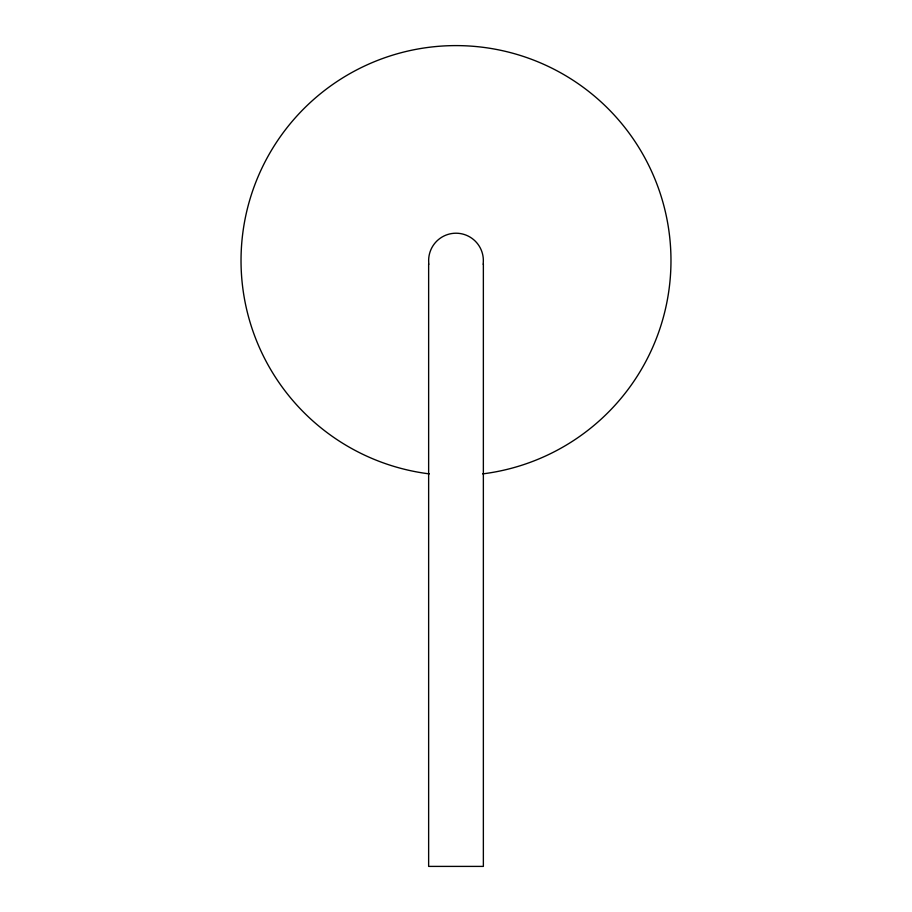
<?xml version="1.0" encoding="UTF-8"?>
<svg xmlns="http://www.w3.org/2000/svg" width="912" height="912" viewBox="0 0 912 912"><rect width="100%" height="100%" fill="white"/><g stroke="black" fill="none" stroke-linecap="round" stroke-linejoin="round"><path stroke-width="1.37" d="M483.36 264.241L483.36 866.4L428.64 866.4L428.64 264.241M429.347 473.887A214.97 214.97 0 0 1 274.444 145.464A214.97 214.97 0 0 1 637.556 145.464A214.97 214.97 0 0 1 482.653 473.887M428.879 264.138A27.36 27.36 0 0 1 456 233.21A27.36 27.36 0 0 1 483.121 264.138"/></g></svg>
